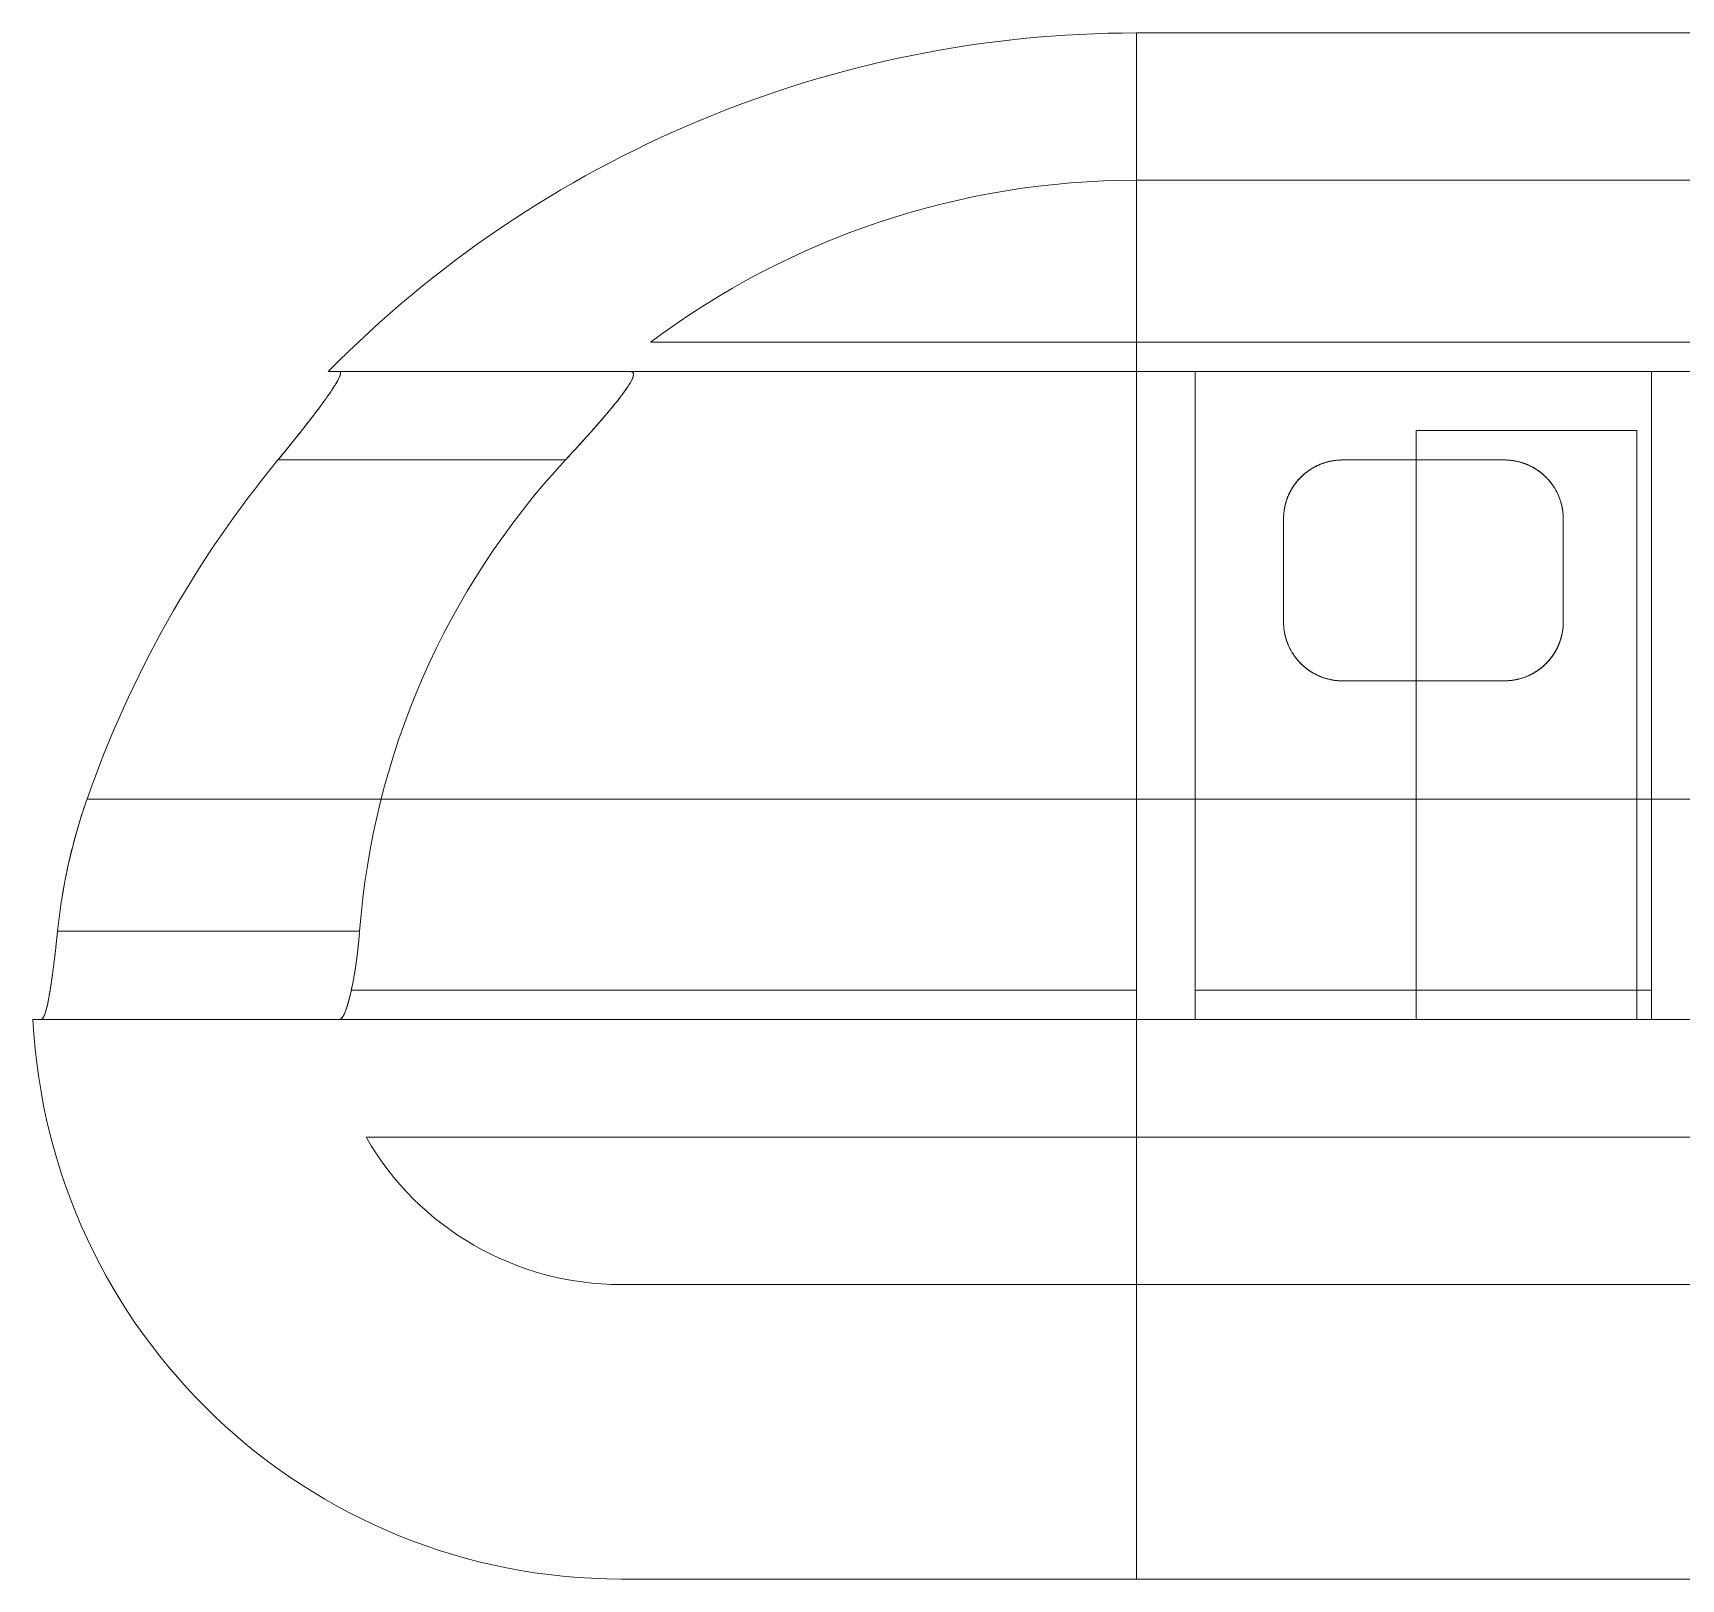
# Paper-space layout 'Presentación1' of a CAD drawing. Header units: millimetres. Extents: x 455 to 3402, y 15 to 1454.
# Drawn here: x 3119.89 to 3157.21, y 1336.63 to 1371.63 of the extents above; entities that cross this region are included whole.
import ezdxf

# ---------------------------------------------------------------- set-up
doc = ezdxf.new("R2010")
doc.units = ezdxf.units.MM

psp = doc.layouts.new('Presentación1')

# ---------------------------------------------------------------- linework, layer by layer
at = {"color": 7, "linetype": 'Continuous', "lineweight": 15}
for p, q in [((3264.878, 1371.629, -679.023), (3144.878, 1371.629, -679.023)), ((3144.878, 1354.286, -679.023), (3144.878, 1371.629, -679.023)), ((3264.878, 1368.295, -679.023), (3144.878, 1368.295, -679.023)), ((3144.878, 1364.629, -679.023), (3144.878, 1368.295, -679.023)), ((3144.878, 1364.629, -679.023), (3133.878, 1364.629, -679.023)), ((3264.878, 1364.629, -679.023), (3144.878, 1364.629, -679.023)), ((3126.828, 1363.962, -679.023), (3126.581, 1363.962, -679.023)), ((3126.828, 1363.962, -679.023), (3133.427, 1363.962, -679.023)), ((3133.427, 1363.962, -679.023), (3144.878, 1363.962, -679.023)), ((3144.878, 1363.962, -679.023), (3133.427, 1363.962, -679.023)), ((3144.878, 1349.962, -679.023), (3144.878, 1363.962, -679.023)), ((3192.878, 1363.962, -679.023), (3144.878, 1363.962, -679.023)), ((3144.878, 1349.962, -679.023), (3144.878, 1363.962, -679.023)), ((3144.878, 1349.295, -679.023), (3144.878, 1363.962, -679.023)), ((3146.211, 1363.962, -679.023), (3146.211, 1349.962, -679.023)), ((3156.544, 1363.962, -679.023), (3146.211, 1363.962, -679.023)), ((3146.211, 1349.962, -679.023), (3146.211, 1363.962, -679.023)), ((3146.211, 1363.962, -679.023), (3146.211, 1349.295, -679.023)), ((3156.544, 1349.962, -679.023), (3156.544, 1363.962, -679.023)), ((3156.544, 1363.962, -679.023), (3156.544, 1349.962, -679.023)), ((3156.544, 1349.295, -679.023), (3156.544, 1363.962, -679.023)), ((3151.211, 1362.629, -679.023), (3151.211, 1349.295, -679.023)), ((3156.211, 1362.629, -679.023), (3151.211, 1362.629, -679.023)), ((3156.211, 1349.295, -679.023), (3156.211, 1362.629, -679.023)), ((3125.441, 1361.962, -679.023), (3131.951, 1361.962, -679.023)), ((3153.211, 1361.962, -679.023), (3149.544, 1361.962, -679.023)), ((3148.211, 1360.629, -679.023), (3148.211, 1358.295, -679.023)), ((3148.211, 1360.629, -679.023), (3148.211, 1358.295, -679.023)), ((3148.211, 1360.629, -679.023), (3148.211, 1358.295, -679.023)), ((3148.211, 1360.629, -679.023), (3148.211, 1358.295, -679.023)), ((3154.544, 1358.295, -679.023), (3154.544, 1360.629, -679.023)), ((3154.544, 1358.295, -679.023), (3154.544, 1360.629, -679.023)), ((3154.544, 1358.295, -679.023), (3154.544, 1360.629, -679.023)), ((3154.544, 1358.295, -679.023), (3154.544, 1360.629, -679.023)), ((3149.544, 1356.962, -679.023), (3153.211, 1356.962, -679.023)), ((3121.119, 1354.286, -679.023), (3144.878, 1354.286, -679.023)), ((3144.878, 1354.286, -679.023), (3121.119, 1354.286, -679.023)), ((3264.878, 1354.286, -679.023), (3144.878, 1354.286, -679.023)), ((3144.878, 1354.286, -679.023), (3144.878, 1336.629, -679.023)), ((3144.878, 1354.286, -679.023), (3144.878, 1336.629, -679.023)), ((3120.451, 1351.295, -679.023), (3127.29, 1351.295, -679.023)), ((3127.103, 1349.962, -679.023), (3144.878, 1349.962, -679.023)), ((3144.878, 1349.962, -679.023), (3127.103, 1349.962, -679.023)), ((3144.878, 1349.295, -679.023), (3144.878, 1349.962, -679.023)), ((3144.878, 1349.295, -679.023), (3144.878, 1349.962, -679.023)), ((3156.544, 1349.962, -679.023), (3146.211, 1349.962, -679.023)), ((3146.211, 1349.962, -679.023), (3146.211, 1349.295, -679.023)), ((3146.211, 1349.295, -679.023), (3146.211, 1349.962, -679.023)), ((3156.544, 1349.295, -679.023), (3156.544, 1349.962, -679.023)), ((3156.544, 1349.962, -679.023), (3156.544, 1349.295, -679.023)), ((3120.075, 1349.295, -679.023), (3119.894, 1349.295, -679.023)), ((3120.075, 1349.295, -679.023), (3126.825, 1349.295, -679.023)), ((3144.878, 1349.295, -679.023), (3126.825, 1349.295, -679.023)), ((3126.825, 1349.295, -679.023), (3144.878, 1349.295, -679.023)), ((3144.878, 1349.295, -679.023), (3151.211, 1349.295, -679.023)), ((3156.544, 1349.295, -679.023), (3146.211, 1349.295, -679.023)), ((3151.211, 1349.295, -679.023), (3146.211, 1349.295, -679.023)), ((3156.211, 1349.295, -679.023), (3162.878, 1349.295, -679.023)), ((3156.544, 1349.295, -679.023), (3156.211, 1349.295, -679.023)), ((3144.878, 1346.629, -679.023), (3127.438, 1346.629, -679.023)), ((3264.878, 1346.629, -679.023), (3144.878, 1346.629, -679.023)), ((3144.878, 1343.295, -679.023), (3144.878, 1346.629, -679.023)), ((3144.878, 1343.295, -679.023), (3144.878, 1346.629, -679.023)), ((3144.878, 1343.295, -679.023), (3133.211, 1343.295, -679.023)), ((3264.878, 1343.295, -679.023), (3144.878, 1343.295, -679.023)), ((3144.878, 1336.629, -679.023), (3133.211, 1336.629, -679.023)), ((3264.878, 1336.629, -679.023), (3144.878, 1336.629, -679.023))]:
    psp.add_line(p, q, dxfattribs=at)
for centre, radius, start, end in [((3144.878, 1345.962, -679.023), 25.667, 90, 135.4687), ((3144.878, 1349.962, -679.023), 18.333, 90, 126.8699), ((3144.878, 1345.962, -679.023), 25.175, 140.539, 160.6912), ((3144.878, 1345.962, -679.023), 25.175, 140.539, 160.6912), ((3144.878, 1349.962, -679.023), 17.638, 137.1301, 175.6647), ((3144.878, 1349.962, -679.023), 17.638, 137.1301, 175.6647), ((3133.211, 1349.962, -679.023), 13.333, 182.866, 270), ((3133.211, 1349.962, -679.023), 6.667, 210, 270)]:
    psp.add_arc(centre, radius, start, end, dxfattribs=at)
for points, knots in [([(3125.441, 1361.962, -679.023), (3125.468, 1361.994, -679.023), (3125.521, 1362.059, -679.023), (3125.6, 1362.156, -679.023), (3125.679, 1362.253, -679.023), (3125.758, 1362.351, -679.023), (3125.837, 1362.449, -679.023), (3125.915, 1362.547, -679.023), (3125.992, 1362.644, -679.023), (3126.063, 1362.734, -679.023), (3126.126, 1362.816, -679.023), (3126.19, 1362.898, -679.023), (3126.259, 1362.987, -679.023), (3126.332, 1363.083, -679.023), (3126.396, 1363.17, -679.023), (3126.453, 1363.247, -679.023), (3126.498, 1363.309, -679.023), (3126.538, 1363.364, -679.023), (3126.576, 1363.419, -679.023), (3126.617, 1363.477, -679.023), (3126.658, 1363.538, -679.023), (3126.694, 1363.592, -679.023), (3126.723, 1363.638, -679.023), (3126.747, 1363.676, -679.023), (3126.767, 1363.71, -679.023), (3126.786, 1363.743, -679.023), (3126.805, 1363.777, -679.023), (3126.822, 1363.812, -679.023), (3126.835, 1363.841, -679.023), (3126.845, 1363.865, -679.023), (3126.852, 1363.885, -679.023), (3126.856, 1363.902, -679.023), (3126.859, 1363.92, -679.023), (3126.86, 1363.936, -679.023), (3126.856, 1363.949, -679.023), (3126.849, 1363.957, -679.023), (3126.84, 1363.961, -679.023), (3126.832, 1363.962, -679.023), (3126.828, 1363.962, -679.023)], [0, 0, 0, 0, 0.035233, 0.070592, 0.105951, 0.141754, 0.177556, 0.213826, 0.250098, 0.286533, 0.314683, 0.342835, 0.380915, 0.419018, 0.457092, 0.486134, 0.515176, 0.536975, 0.558775, 0.588278, 0.6178, 0.647299, 0.669811, 0.692322, 0.710681, 0.729039, 0.75392, 0.77882, 0.803699, 0.822703, 0.841706, 0.861057, 0.880409, 0.906776, 0.93317, 0.959538, 0.979769, 1, 1, 1, 1]), ([(3126.828, 1363.962, -679.023), (3126.832, 1363.962, -679.023), (3126.838, 1363.962, -679.023), (3126.847, 1363.958, -679.023), (3126.854, 1363.952, -679.023), (3126.859, 1363.941, -679.023), (3126.86, 1363.927, -679.023), (3126.858, 1363.912, -679.023), (3126.855, 1363.896, -679.023), (3126.85, 1363.879, -679.023), (3126.842, 1363.857, -679.023), (3126.831, 1363.831, -679.023), (3126.816, 1363.799, -679.023), (3126.799, 1363.767, -679.023), (3126.781, 1363.735, -679.023), (3126.764, 1363.705, -679.023), (3126.745, 1363.673, -679.023), (3126.722, 1363.637, -679.023), (3126.695, 1363.594, -679.023), (3126.663, 1363.546, -679.023), (3126.623, 1363.486, -679.023), (3126.579, 1363.422, -679.023), (3126.531, 1363.354, -679.023), (3126.485, 1363.291, -679.023), (3126.438, 1363.227, -679.023), (3126.389, 1363.16, -679.023), (3126.338, 1363.092, -679.023), (3126.285, 1363.022, -679.023), (3126.231, 1362.95, -679.023), (3126.17, 1362.872, -679.023), (3126.103, 1362.786, -679.023), (3126.031, 1362.693, -679.023), (3125.956, 1362.598, -679.023), (3125.879, 1362.502, -679.023), (3125.802, 1362.405, -679.023), (3125.722, 1362.307, -679.023), (3125.642, 1362.207, -679.023), (3125.568, 1362.117, -679.023), (3125.501, 1362.035, -679.023), (3125.461, 1361.986, -679.023), (3125.441, 1361.962, -679.023)], [0, 0, 0, 0, 0.017943, 0.035885, 0.060246, 0.084628, 0.108988, 0.127618, 0.146247, 0.16419, 0.182134, 0.206478, 0.230841, 0.255186, 0.273767, 0.292348, 0.310648, 0.328949, 0.353672, 0.378409, 0.403134, 0.440687, 0.4678, 0.494913, 0.522235, 0.549557, 0.577463, 0.605369, 0.633445, 0.661522, 0.696527, 0.731698, 0.766871, 0.802552, 0.838233, 0.874322, 0.910586, 0.946908, 0.973454, 1, 1, 1, 1]), ([(3131.951, 1361.962, -679.023), (3131.979, 1361.993, -679.023), (3132.036, 1362.054, -679.023), (3132.12, 1362.146, -679.023), (3132.205, 1362.238, -679.023), (3132.289, 1362.331, -679.023), (3132.374, 1362.424, -679.023), (3132.458, 1362.517, -679.023), (3132.541, 1362.61, -679.023), (3132.617, 1362.697, -679.023), (3132.687, 1362.776, -679.023), (3132.75, 1362.849, -679.023), (3132.812, 1362.921, -679.023), (3132.874, 1362.992, -679.023), (3132.934, 1363.064, -679.023), (3132.993, 1363.135, -679.023), (3133.05, 1363.204, -679.023), (3133.1, 1363.267, -679.023), (3133.144, 1363.321, -679.023), (3133.18, 1363.368, -679.023), (3133.216, 1363.415, -679.023), (3133.25, 1363.46, -679.023), (3133.283, 1363.505, -679.023), (3133.314, 1363.549, -679.023), (3133.343, 1363.591, -679.023), (3133.368, 1363.629, -679.023), (3133.39, 1363.663, -679.023), (3133.408, 1363.693, -679.023), (3133.425, 1363.721, -679.023), (3133.44, 1363.749, -679.023), (3133.453, 1363.775, -679.023), (3133.465, 1363.8, -679.023), (3133.474, 1363.824, -679.023), (3133.482, 1363.845, -679.023), (3133.487, 1363.865, -679.023), (3133.491, 1363.885, -679.023), (3133.493, 1363.905, -679.023), (3133.491, 1363.923, -679.023), (3133.485, 1363.936, -679.023), (3133.478, 1363.946, -679.023), (3133.467, 1363.954, -679.023), (3133.451, 1363.961, -679.023), (3133.435, 1363.962, -679.023), (3133.427, 1363.962, -679.023)], [0, 0, 0, 0, 0.034419, 0.068838, 0.10342, 0.138002, 0.173126, 0.208248, 0.243575, 0.278903, 0.306955, 0.335005, 0.363192, 0.391377, 0.420043, 0.448709, 0.477574, 0.506439, 0.527053, 0.547668, 0.568387, 0.589107, 0.610203, 0.631299, 0.652551, 0.673802, 0.690476, 0.707149, 0.723923, 0.740697, 0.757815, 0.774932, 0.79218, 0.809429, 0.826108, 0.842787, 0.86548, 0.888194, 0.910886, 0.928271, 0.945656, 0.972827, 1, 1, 1, 1]), ([(3133.427, 1363.962, -679.023), (3133.434, 1363.962, -679.023), (3133.446, 1363.961, -679.023), (3133.462, 1363.957, -679.023), (3133.475, 1363.949, -679.023), (3133.484, 1363.939, -679.023), (3133.49, 1363.925, -679.023), (3133.493, 1363.907, -679.023), (3133.492, 1363.887, -679.023), (3133.487, 1363.865, -679.023), (3133.48, 1363.839, -679.023), (3133.469, 1363.81, -679.023), (3133.454, 1363.778, -679.023), (3133.434, 1363.738, -679.023), (3133.406, 1363.69, -679.023), (3133.37, 1363.631, -679.023), (3133.327, 1363.568, -679.023), (3133.28, 1363.501, -679.023), (3133.228, 1363.43, -679.023), (3133.172, 1363.357, -679.023), (3133.112, 1363.281, -679.023), (3133.049, 1363.202, -679.023), (3132.982, 1363.121, -679.023), (3132.912, 1363.037, -679.023), (3132.839, 1362.952, -679.023), (3132.764, 1362.864, -679.023), (3132.686, 1362.775, -679.023), (3132.607, 1362.684, -679.023), (3132.525, 1362.593, -679.023), (3132.442, 1362.499, -679.023), (3132.357, 1362.405, -679.023), (3132.274, 1362.313, -679.023), (3132.192, 1362.224, -679.023), (3132.112, 1362.137, -679.023), (3132.032, 1362.049, -679.023), (3131.978, 1361.991, -679.023), (3131.951, 1361.962, -679.023)], [0, 0, 0, 0, 0.021586, 0.043186, 0.064769, 0.086981, 0.109212, 0.131423, 0.153021, 0.174637, 0.196236, 0.218492, 0.240766, 0.263024, 0.294928, 0.326836, 0.359413, 0.391994, 0.424574, 0.457186, 0.489774, 0.523271, 0.556792, 0.590293, 0.624563, 0.658833, 0.693364, 0.727895, 0.763149, 0.798404, 0.833869, 0.869334, 0.90193, 0.934527, 0.967263, 1, 1, 1, 1]), ([(3149.544, 1361.962, -679.023), (3149.539, 1361.962, -679.023), (3149.504, 1361.962, -679.023), (3149.439, 1361.959, -679.023), (3149.35, 1361.949, -679.023), (3149.262, 1361.933, -679.023), (3149.175, 1361.911, -679.023), (3149.092, 1361.884, -679.023), (3149.012, 1361.852, -679.023), (3148.934, 1361.815, -679.023), (3148.857, 1361.773, -679.023), (3148.782, 1361.724, -679.023), (3148.708, 1361.668, -679.023), (3148.639, 1361.609, -679.023), (3148.57, 1361.541, -679.023), (3148.504, 1361.465, -679.023), (3148.442, 1361.381, -679.023), (3148.387, 1361.293, -679.023), (3148.345, 1361.213, -679.023), (3148.315, 1361.145, -679.023), (3148.293, 1361.089, -679.023), (3148.273, 1361.032, -679.023), (3148.256, 1360.974, -679.023), (3148.242, 1360.915, -679.023), (3148.23, 1360.855, -679.023), (3148.221, 1360.794, -679.023), (3148.213, 1360.719, -679.023), (3148.212, 1360.664, -679.023), (3148.211, 1360.629, -679.023)], [0, 0, 0, 0, 0.006838, 0.044527, 0.082489, 0.121295, 0.160376, 0.198019, 0.235885, 0.2744, 0.313113, 0.355866, 0.398847, 0.442478, 0.486308, 0.537813, 0.589589, 0.642149, 0.694955, 0.725872, 0.75679, 0.787885, 0.81898, 0.850615, 0.882249, 0.914064, 0.945878, 1, 1, 1, 1]), ([(3149.544, 1361.962, -679.023), (3149.523, 1361.962, -679.023), (3149.481, 1361.961, -679.023), (3149.417, 1361.956, -679.023), (3149.353, 1361.949, -679.023), (3149.282, 1361.937, -679.023), (3149.205, 1361.919, -679.023), (3149.123, 1361.895, -679.023), (3149.042, 1361.865, -679.023), (3148.962, 1361.829, -679.023), (3148.884, 1361.788, -679.023), (3148.808, 1361.742, -679.023), (3148.736, 1361.69, -679.023), (3148.664, 1361.632, -679.023), (3148.594, 1361.566, -679.023), (3148.527, 1361.492, -679.023), (3148.465, 1361.414, -679.023), (3148.418, 1361.343, -679.023), (3148.382, 1361.282, -679.023), (3148.355, 1361.231, -679.023), (3148.33, 1361.179, -679.023), (3148.307, 1361.126, -679.023), (3148.287, 1361.072, -679.023), (3148.269, 1361.017, -679.023), (3148.253, 1360.962, -679.023), (3148.239, 1360.902, -679.023), (3148.227, 1360.837, -679.023), (3148.218, 1360.768, -679.023), (3148.212, 1360.699, -679.023), (3148.211, 1360.652, -679.023), (3148.211, 1360.629, -679.023)], [0, 0, 0, 0, 0.027087, 0.054276, 0.081774, 0.109375, 0.146359, 0.183576, 0.221474, 0.259588, 0.300123, 0.34088, 0.382269, 0.423854, 0.472048, 0.520494, 0.569663, 0.619055, 0.648237, 0.67742, 0.706763, 0.736106, 0.765927, 0.795749, 0.825726, 0.855703, 0.891612, 0.927587, 0.96376, 1, 1, 1, 1]), ([(3149.544, 1361.962, -679.023), (3149.516, 1361.962, -679.023), (3149.458, 1361.961, -679.023), (3149.372, 1361.952, -679.023), (3149.285, 1361.938, -679.023), (3149.201, 1361.918, -679.023), (3149.12, 1361.894, -679.023), (3149.042, 1361.865, -679.023), (3148.967, 1361.831, -679.023), (3148.902, 1361.798, -679.023), (3148.846, 1361.765, -679.023), (3148.8, 1361.735, -679.023), (3148.755, 1361.704, -679.023), (3148.712, 1361.671, -679.023), (3148.67, 1361.636, -679.023), (3148.629, 1361.599, -679.023), (3148.591, 1361.561, -679.023), (3148.551, 1361.519, -679.023), (3148.511, 1361.472, -679.023), (3148.472, 1361.421, -679.023), (3148.435, 1361.369, -679.023), (3148.4, 1361.314, -679.023), (3148.368, 1361.258, -679.023), (3148.339, 1361.2, -679.023), (3148.313, 1361.141, -679.023), (3148.291, 1361.084, -679.023), (3148.272, 1361.027, -679.023), (3148.256, 1360.972, -679.023), (3148.242, 1360.917, -679.023), (3148.231, 1360.861, -679.023), (3148.222, 1360.803, -679.023), (3148.216, 1360.746, -679.023), (3148.212, 1360.687, -679.023), (3148.211, 1360.648, -679.023), (3148.211, 1360.629, -679.023)], [0, 0, 0, 0, 0.036113, 0.072489, 0.109676, 0.147131, 0.183107, 0.219296, 0.256089, 0.293067, 0.318435, 0.3438, 0.369361, 0.394921, 0.421032, 0.447142, 0.473415, 0.499687, 0.531753, 0.563818, 0.596123, 0.628428, 0.661428, 0.694429, 0.727647, 0.760865, 0.790391, 0.819915, 0.849583, 0.879252, 0.909363, 0.939474, 0.969737, 1, 1, 1, 1]), ([(3149.544, 1361.962, -679.023), (3149.517, 1361.962, -679.023), (3149.461, 1361.961, -679.023), (3149.377, 1361.952, -679.023), (3149.294, 1361.939, -679.023), (3149.213, 1361.921, -679.023), (3149.132, 1361.898, -679.023), (3149.053, 1361.869, -679.023), (3148.975, 1361.836, -679.023), (3148.9, 1361.797, -679.023), (3148.827, 1361.754, -679.023), (3148.764, 1361.711, -679.023), (3148.711, 1361.67, -679.023), (3148.666, 1361.632, -679.023), (3148.622, 1361.592, -679.023), (3148.581, 1361.551, -679.023), (3148.541, 1361.508, -679.023), (3148.504, 1361.463, -679.023), (3148.468, 1361.417, -679.023), (3148.435, 1361.37, -679.023), (3148.405, 1361.322, -679.023), (3148.376, 1361.273, -679.023), (3148.35, 1361.223, -679.023), (3148.326, 1361.172, -679.023), (3148.304, 1361.12, -679.023), (3148.285, 1361.067, -679.023), (3148.267, 1361.013, -679.023), (3148.25, 1360.95, -679.023), (3148.234, 1360.878, -679.023), (3148.221, 1360.796, -679.023), (3148.213, 1360.713, -679.023), (3148.212, 1360.657, -679.023), (3148.211, 1360.629, -679.023)], [0, 0, 0, 0, 0.035104, 0.070451, 0.105777, 0.141334, 0.177575, 0.214032, 0.251913, 0.290003, 0.328679, 0.367535, 0.39555, 0.423565, 0.451796, 0.480025, 0.508862, 0.537698, 0.566715, 0.595732, 0.624343, 0.652954, 0.681712, 0.710471, 0.739669, 0.768865, 0.798203, 0.827543, 0.870383, 0.91333, 0.956609, 1, 1, 1, 1]), ([(3154.544, 1360.629, -679.023), (3154.544, 1360.655, -679.023), (3154.543, 1360.706, -679.023), (3154.536, 1360.784, -679.023), (3154.525, 1360.861, -679.023), (3154.51, 1360.934, -679.023), (3154.492, 1361.002, -679.023), (3154.471, 1361.066, -679.023), (3154.447, 1361.13, -679.023), (3154.42, 1361.193, -679.023), (3154.389, 1361.255, -679.023), (3154.354, 1361.317, -679.023), (3154.315, 1361.377, -679.023), (3154.277, 1361.431, -679.023), (3154.24, 1361.478, -679.023), (3154.205, 1361.519, -679.023), (3154.168, 1361.558, -679.023), (3154.128, 1361.597, -679.023), (3154.087, 1361.635, -679.023), (3154.043, 1361.672, -679.023), (3153.997, 1361.707, -679.023), (3153.94, 1361.746, -679.023), (3153.87, 1361.79, -679.023), (3153.785, 1361.834, -679.023), (3153.71, 1361.866, -679.023), (3153.647, 1361.889, -679.023), (3153.585, 1361.909, -679.023), (3153.507, 1361.93, -679.023), (3153.427, 1361.945, -679.023), (3153.362, 1361.954, -679.023), (3153.312, 1361.959, -679.023), (3153.262, 1361.962, -679.023), (3153.228, 1361.962, -679.023), (3153.211, 1361.962, -679.023)], [0, 0, 0, 0, 0.040084, 0.0802595, 0.1207118, 0.1612574, 0.195897, 0.2305966, 0.2654803, 0.3004277, 0.3361269, 0.3718993, 0.4079022, 0.4439881, 0.4702825, 0.4966127, 0.5230554, 0.5495376, 0.5764918, 0.603495, 0.6306482, 0.6578562, 0.7006178, 0.7436322, 0.7875099, 0.8096, 0.8317329, 0.8729141, 0.9144194, 0.935692, 0.9570123, 0.9784808, 1, 1, 1, 1]), ([(3154.544, 1360.629, -679.023), (3154.544, 1360.652, -679.023), (3154.543, 1360.697, -679.023), (3154.538, 1360.765, -679.023), (3154.529, 1360.834, -679.023), (3154.517, 1360.902, -679.023), (3154.501, 1360.97, -679.023), (3154.481, 1361.038, -679.023), (3154.457, 1361.105, -679.023), (3154.43, 1361.17, -679.023), (3154.401, 1361.232, -679.023), (3154.368, 1361.293, -679.023), (3154.332, 1361.352, -679.023), (3154.292, 1361.41, -679.023), (3154.249, 1361.467, -679.023), (3154.201, 1361.523, -679.023), (3154.149, 1361.577, -679.023), (3154.089, 1361.633, -679.023), (3154.019, 1361.691, -679.023), (3153.951, 1361.739, -679.023), (3153.893, 1361.775, -679.023), (3153.848, 1361.801, -679.023), (3153.801, 1361.825, -679.023), (3153.753, 1361.847, -679.023), (3153.704, 1361.868, -679.023), (3153.655, 1361.886, -679.023), (3153.605, 1361.903, -679.023), (3153.553, 1361.918, -679.023), (3153.499, 1361.931, -679.023), (3153.444, 1361.942, -679.023), (3153.388, 1361.951, -679.023), (3153.331, 1361.957, -679.023), (3153.272, 1361.961, -679.023), (3153.231, 1361.962, -679.023), (3153.211, 1361.962, -679.023)], [0, 0, 0, 0, 0.035373, 0.070809, 0.106434, 0.142123, 0.17855, 0.215047, 0.251755, 0.288537, 0.323141, 0.35781, 0.392686, 0.427635, 0.463466, 0.499386, 0.535594, 0.571906, 0.618057, 0.664469, 0.688108, 0.71179, 0.735604, 0.759466, 0.782532, 0.805646, 0.828912, 0.852231, 0.876189, 0.900212, 0.924435, 0.948728, 0.974322, 1, 1, 1, 1]), ([(3154.544, 1360.629, -679.023), (3154.544, 1360.653, -679.023), (3154.543, 1360.702, -679.023), (3154.537, 1360.775, -679.023), (3154.527, 1360.847, -679.023), (3154.513, 1360.917, -679.023), (3154.497, 1360.985, -679.023), (3154.477, 1361.049, -679.023), (3154.454, 1361.113, -679.023), (3154.428, 1361.176, -679.023), (3154.397, 1361.239, -679.023), (3154.363, 1361.301, -679.023), (3154.326, 1361.362, -679.023), (3154.288, 1361.416, -679.023), (3154.251, 1361.463, -679.023), (3154.217, 1361.505, -679.023), (3154.18, 1361.546, -679.023), (3154.14, 1361.586, -679.023), (3154.099, 1361.624, -679.023), (3154.055, 1361.662, -679.023), (3154.009, 1361.698, -679.023), (3153.952, 1361.738, -679.023), (3153.883, 1361.782, -679.023), (3153.799, 1361.827, -679.023), (3153.725, 1361.86, -679.023), (3153.664, 1361.883, -679.023), (3153.617, 1361.899, -679.023), (3153.569, 1361.913, -679.023), (3153.521, 1361.926, -679.023), (3153.473, 1361.937, -679.023), (3153.423, 1361.946, -679.023), (3153.372, 1361.953, -679.023), (3153.32, 1361.958, -679.023), (3153.267, 1361.961, -679.023), (3153.231, 1361.962, -679.023), (3153.212, 1361.962, -679.023), (3153.211, 1361.962, -679.023)], [0, 0, 0, 0, 0.037763, 0.075603, 0.113668, 0.15181, 0.186615, 0.221477, 0.256518, 0.29162, 0.327442, 0.363334, 0.399446, 0.435634, 0.462442, 0.489284, 0.516239, 0.543232, 0.570699, 0.598214, 0.625882, 0.653607, 0.695877, 0.73839, 0.781735, 0.803555, 0.825419, 0.846546, 0.867716, 0.889028, 0.910387, 0.932323, 0.954317, 0.976488, 0.998718, 1, 1, 1, 1]), ([(3154.544, 1360.629, -679.023), (3154.544, 1360.651, -679.023), (3154.543, 1360.697, -679.023), (3154.538, 1360.764, -679.023), (3154.53, 1360.831, -679.023), (3154.517, 1360.899, -679.023), (3154.502, 1360.966, -679.023), (3154.482, 1361.033, -679.023), (3154.459, 1361.099, -679.023), (3154.433, 1361.163, -679.023), (3154.404, 1361.226, -679.023), (3154.371, 1361.287, -679.023), (3154.335, 1361.347, -679.023), (3154.295, 1361.406, -679.023), (3154.252, 1361.464, -679.023), (3154.204, 1361.52, -679.023), (3154.152, 1361.575, -679.023), (3154.092, 1361.631, -679.023), (3154.022, 1361.689, -679.023), (3153.954, 1361.737, -679.023), (3153.897, 1361.773, -679.023), (3153.852, 1361.798, -679.023), (3153.806, 1361.823, -679.023), (3153.748, 1361.85, -679.023), (3153.678, 1361.879, -679.023), (3153.594, 1361.907, -679.023), (3153.506, 1361.93, -679.023), (3153.429, 1361.945, -679.023), (3153.364, 1361.954, -679.023), (3153.314, 1361.959, -679.023), (3153.263, 1361.962, -679.023), (3153.228, 1361.962, -679.023), (3153.211, 1361.962, -679.023)], [0, 0, 0, 0, 0.034981, 0.070021, 0.105242, 0.140523, 0.176496, 0.212533, 0.248767, 0.285068, 0.320205, 0.355407, 0.390813, 0.426292, 0.462645, 0.499086, 0.535813, 0.572644, 0.618453, 0.66451, 0.687958, 0.711446, 0.735062, 0.758725, 0.796952, 0.835412, 0.874663, 0.914214, 0.935526, 0.95689, 0.978418, 1, 1, 1, 1]), ([(3148.211, 1358.295, -679.023), (3148.211, 1358.275, -679.023), (3148.212, 1358.235, -679.023), (3148.216, 1358.175, -679.023), (3148.223, 1358.114, -679.023), (3148.233, 1358.053, -679.023), (3148.245, 1357.992, -679.023), (3148.261, 1357.931, -679.023), (3148.28, 1357.871, -679.023), (3148.302, 1357.811, -679.023), (3148.326, 1357.753, -679.023), (3148.352, 1357.697, -679.023), (3148.382, 1357.641, -679.023), (3148.415, 1357.586, -679.023), (3148.451, 1357.532, -679.023), (3148.49, 1357.479, -679.023), (3148.532, 1357.427, -679.023), (3148.575, 1357.379, -679.023), (3148.619, 1357.335, -679.023), (3148.663, 1357.295, -679.023), (3148.709, 1357.256, -679.023), (3148.757, 1357.219, -679.023), (3148.808, 1357.183, -679.023), (3148.861, 1357.15, -679.023), (3148.917, 1357.119, -679.023), (3148.971, 1357.091, -679.023), (3149.024, 1357.068, -679.023), (3149.075, 1357.047, -679.023), (3149.127, 1357.029, -679.023), (3149.18, 1357.012, -679.023), (3149.235, 1356.998, -679.023), (3149.291, 1356.986, -679.023), (3149.348, 1356.976, -679.023), (3149.409, 1356.969, -679.023), (3149.475, 1356.963, -679.023), (3149.521, 1356.963, -679.023), (3149.544, 1356.962, -679.023)], [0, 0, 0, 0, 0.030841, 0.061731, 0.092771, 0.123863, 0.155554, 0.187301, 0.219224, 0.251209, 0.28205, 0.31295, 0.344031, 0.375173, 0.407057, 0.439012, 0.471194, 0.503455, 0.531553, 0.559708, 0.588038, 0.616427, 0.645537, 0.674717, 0.704117, 0.73359, 0.758496, 0.783451, 0.808553, 0.833709, 0.859453, 0.885257, 0.911235, 0.937271, 0.968584, 1, 1, 1, 1]), ([(3148.211, 1358.295, -679.023), (3148.212, 1358.266, -679.023), (3148.213, 1358.207, -679.023), (3148.222, 1358.118, -679.023), (3148.237, 1358.029, -679.023), (3148.256, 1357.949, -679.023), (3148.277, 1357.879, -679.023), (3148.298, 1357.819, -679.023), (3148.323, 1357.76, -679.023), (3148.35, 1357.701, -679.023), (3148.381, 1357.643, -679.023), (3148.416, 1357.585, -679.023), (3148.453, 1357.528, -679.023), (3148.492, 1357.476, -679.023), (3148.532, 1357.427, -679.023), (3148.573, 1357.382, -679.023), (3148.616, 1357.338, -679.023), (3148.662, 1357.296, -679.023), (3148.71, 1357.255, -679.023), (3148.761, 1357.216, -679.023), (3148.815, 1357.179, -679.023), (3148.868, 1357.146, -679.023), (3148.919, 1357.117, -679.023), (3148.969, 1357.092, -679.023), (3149.02, 1357.069, -679.023), (3149.073, 1357.048, -679.023), (3149.128, 1357.028, -679.023), (3149.184, 1357.011, -679.023), (3149.241, 1356.997, -679.023), (3149.3, 1356.984, -679.023), (3149.36, 1356.975, -679.023), (3149.421, 1356.967, -679.023), (3149.482, 1356.963, -679.023), (3149.524, 1356.962, -679.023), (3149.544, 1356.962, -679.023)], [0, 0, 0, 0, 0.0453248, 0.0908068, 0.1367825, 0.18293, 0.2146565, 0.2464421, 0.2784134, 0.3104487, 0.3432429, 0.3761097, 0.4092079, 0.4423874, 0.4713638, 0.5003979, 0.5296115, 0.5588895, 0.5889127, 0.6190073, 0.6493292, 0.6797328, 0.7053425, 0.7310038, 0.7568225, 0.7826927, 0.8091878, 0.8357451, 0.8624861, 0.8892909, 0.9167906, 0.944358, 0.9721415, 1, 1, 1, 1]), ([(3148.211, 1358.295, -679.023), (3148.211, 1358.276, -679.023), (3148.212, 1358.236, -679.023), (3148.216, 1358.177, -679.023), (3148.223, 1358.118, -679.023), (3148.232, 1358.058, -679.023), (3148.244, 1357.998, -679.023), (3148.259, 1357.938, -679.023), (3148.277, 1357.879, -679.023), (3148.298, 1357.821, -679.023), (3148.321, 1357.764, -679.023), (3148.347, 1357.708, -679.023), (3148.375, 1357.653, -679.023), (3148.407, 1357.599, -679.023), (3148.441, 1357.546, -679.023), (3148.479, 1357.493, -679.023), (3148.519, 1357.442, -679.023), (3148.561, 1357.395, -679.023), (3148.603, 1357.351, -679.023), (3148.645, 1357.31, -679.023), (3148.69, 1357.272, -679.023), (3148.737, 1357.234, -679.023), (3148.786, 1357.198, -679.023), (3148.837, 1357.164, -679.023), (3148.891, 1357.133, -679.023), (3148.944, 1357.105, -679.023), (3148.996, 1357.08, -679.023), (3149.046, 1357.058, -679.023), (3149.098, 1357.039, -679.023), (3149.151, 1357.021, -679.023), (3149.205, 1357.006, -679.023), (3149.261, 1356.992, -679.023), (3149.317, 1356.981, -679.023), (3149.383, 1356.971, -679.023), (3149.459, 1356.964, -679.023), (3149.516, 1356.963, -679.023), (3149.544, 1356.962, -679.023)], [0, 0, 0, 0, 0.030054, 0.060156, 0.090404, 0.120703, 0.151583, 0.182517, 0.213624, 0.24479, 0.274845, 0.304956, 0.335241, 0.365586, 0.396637, 0.427758, 0.459092, 0.4905, 0.5182, 0.54595, 0.573869, 0.601849, 0.630501, 0.659221, 0.688143, 0.717133, 0.74227, 0.767451, 0.792778, 0.818157, 0.84411, 0.870116, 0.896292, 0.922523, 0.961168, 1, 1, 1, 1]), ([(3148.211, 1358.295, -679.023), (3148.212, 1358.265, -679.023), (3148.213, 1358.204, -679.023), (3148.223, 1358.113, -679.023), (3148.238, 1358.021, -679.023), (3148.258, 1357.941, -679.023), (3148.28, 1357.871, -679.023), (3148.301, 1357.812, -679.023), (3148.325, 1357.754, -679.023), (3148.353, 1357.696, -679.023), (3148.383, 1357.639, -679.023), (3148.417, 1357.583, -679.023), (3148.454, 1357.527, -679.023), (3148.492, 1357.476, -679.023), (3148.532, 1357.428, -679.023), (3148.571, 1357.383, -679.023), (3148.613, 1357.341, -679.023), (3148.658, 1357.299, -679.023), (3148.705, 1357.259, -679.023), (3148.755, 1357.221, -679.023), (3148.806, 1357.184, -679.023), (3148.858, 1357.152, -679.023), (3148.908, 1357.123, -679.023), (3148.958, 1357.098, -679.023), (3149.009, 1357.074, -679.023), (3149.061, 1357.052, -679.023), (3149.115, 1357.033, -679.023), (3149.17, 1357.015, -679.023), (3149.227, 1357, -679.023), (3149.286, 1356.987, -679.023), (3149.348, 1356.976, -679.023), (3149.413, 1356.968, -679.023), (3149.478, 1356.963, -679.023), (3149.522, 1356.962, -679.023), (3149.544, 1356.962, -679.023)], [0, 0, 0, 0, 0.046256, 0.092687, 0.139672, 0.186852, 0.21779, 0.248785, 0.279963, 0.311203, 0.34318, 0.375229, 0.407501, 0.439849, 0.468186, 0.49658, 0.525145, 0.553768, 0.583091, 0.612482, 0.642081, 0.671752, 0.697355, 0.723006, 0.748805, 0.774658, 0.801106, 0.827609, 0.85429, 0.881027, 0.910563, 0.940179, 0.970046, 1, 1, 1, 1]), ([(3153.211, 1356.962, -679.023), (3153.234, 1356.962, -679.023), (3153.28, 1356.963, -679.023), (3153.349, 1356.969, -679.023), (3153.418, 1356.978, -679.023), (3153.496, 1356.992, -679.023), (3153.583, 1357.014, -679.023), (3153.678, 1357.045, -679.023), (3153.771, 1357.084, -679.023), (3153.861, 1357.13, -679.023), (3153.947, 1357.182, -679.023), (3154.029, 1357.241, -679.023), (3154.107, 1357.306, -679.023), (3154.18, 1357.378, -679.023), (3154.248, 1357.455, -679.023), (3154.311, 1357.539, -679.023), (3154.367, 1357.628, -679.023), (3154.408, 1357.707, -679.023), (3154.438, 1357.772, -679.023), (3154.459, 1357.824, -679.023), (3154.477, 1357.877, -679.023), (3154.494, 1357.93, -679.023), (3154.508, 1357.984, -679.023), (3154.52, 1358.039, -679.023), (3154.53, 1358.095, -679.023), (3154.538, 1358.156, -679.023), (3154.543, 1358.223, -679.023), (3154.544, 1358.271, -679.023), (3154.544, 1358.295, -679.023)], [0, 0, 0, 0, 0.0308502, 0.0617997, 0.0930588, 0.1244197, 0.1693592, 0.2146008, 0.2607633, 0.3072344, 0.3537776, 0.4006115, 0.4483246, 0.4963245, 0.5465878, 0.5971544, 0.6486269, 0.7003928, 0.7281586, 0.7559246, 0.7838572, 0.8117899, 0.8402251, 0.8686602, 0.8972597, 0.9258598, 0.9628869, 1, 1, 1, 1]), ([(3153.211, 1356.962, -679.023), (3153.24, 1356.963, -679.023), (3153.299, 1356.964, -679.023), (3153.391, 1356.973, -679.023), (3153.486, 1356.99, -679.023), (3153.584, 1357.014, -679.023), (3153.68, 1357.046, -679.023), (3153.773, 1357.085, -679.023), (3153.863, 1357.131, -679.023), (3153.949, 1357.183, -679.023), (3154.03, 1357.242, -679.023), (3154.108, 1357.307, -679.023), (3154.181, 1357.379, -679.023), (3154.25, 1357.457, -679.023), (3154.312, 1357.54, -679.023), (3154.358, 1357.614, -679.023), (3154.393, 1357.677, -679.023), (3154.417, 1357.726, -679.023), (3154.439, 1357.776, -679.023), (3154.46, 1357.827, -679.023), (3154.478, 1357.879, -679.023), (3154.494, 1357.931, -679.023), (3154.508, 1357.985, -679.023), (3154.521, 1358.042, -679.023), (3154.531, 1358.102, -679.023), (3154.539, 1358.166, -679.023), (3154.544, 1358.231, -679.023), (3154.544, 1358.274, -679.023), (3154.544, 1358.295, -679.023)], [0, 0, 0, 0, 0.03956, 0.0793344, 0.1242558, 0.1694826, 0.215658, 0.2621492, 0.3080862, 0.3543131, 0.4014247, 0.448824, 0.4980044, 0.547483, 0.5978544, 0.648515, 0.6755889, 0.7026636, 0.7298993, 0.7571358, 0.7848586, 0.8125813, 0.8404625, 0.8683443, 0.9011051, 0.9339279, 0.9669334, 1, 1, 1, 1]), ([(3153.211, 1356.962, -679.023), (3153.232, 1356.962, -679.023), (3153.274, 1356.963, -679.023), (3153.337, 1356.968, -679.023), (3153.4, 1356.975, -679.023), (3153.476, 1356.988, -679.023), (3153.563, 1357.008, -679.023), (3153.661, 1357.039, -679.023), (3153.757, 1357.077, -679.023), (3153.85, 1357.123, -679.023), (3153.938, 1357.176, -679.023), (3154.022, 1357.235, -679.023), (3154.101, 1357.301, -679.023), (3154.176, 1357.374, -679.023), (3154.246, 1357.452, -679.023), (3154.309, 1357.537, -679.023), (3154.366, 1357.626, -679.023), (3154.407, 1357.705, -679.023), (3154.437, 1357.77, -679.023), (3154.458, 1357.821, -679.023), (3154.476, 1357.873, -679.023), (3154.493, 1357.926, -679.023), (3154.507, 1357.98, -679.023), (3154.519, 1358.034, -679.023), (3154.529, 1358.089, -679.023), (3154.537, 1358.151, -679.023), (3154.543, 1358.22, -679.023), (3154.544, 1358.27, -679.023), (3154.544, 1358.295, -679.023)], [0, 0, 0, 0, 0.028571, 0.057217, 0.08609, 0.115041, 0.161429, 0.208131, 0.255809, 0.303813, 0.351303, 0.3991, 0.447827, 0.496862, 0.547189, 0.597826, 0.649405, 0.701291, 0.728599, 0.755906, 0.78338, 0.810855, 0.838833, 0.866812, 0.894956, 0.923099, 0.961499, 1, 1, 1, 1]), ([(3153.211, 1356.962, -679.023), (3153.239, 1356.963, -679.023), (3153.294, 1356.964, -679.023), (3153.383, 1356.972, -679.023), (3153.478, 1356.988, -679.023), (3153.578, 1357.012, -679.023), (3153.677, 1357.045, -679.023), (3153.773, 1357.085, -679.023), (3153.864, 1357.132, -679.023), (3153.952, 1357.185, -679.023), (3154.035, 1357.246, -679.023), (3154.114, 1357.313, -679.023), (3154.188, 1357.386, -679.023), (3154.257, 1357.466, -679.023), (3154.319, 1357.55, -679.023), (3154.365, 1357.626, -679.023), (3154.399, 1357.688, -679.023), (3154.431, 1357.754, -679.023), (3154.458, 1357.821, -679.023), (3154.482, 1357.891, -679.023), (3154.497, 1357.943, -679.023), (3154.511, 1357.997, -679.023), (3154.523, 1358.053, -679.023), (3154.532, 1358.111, -679.023), (3154.539, 1358.172, -679.023), (3154.544, 1358.234, -679.023), (3154.544, 1358.275, -679.023), (3154.544, 1358.295, -679.023)], [0, 0, 0, 0, 0.037637, 0.075447, 0.121842, 0.168556, 0.216261, 0.2643, 0.311412, 0.35883, 0.407184, 0.455847, 0.505449, 0.555362, 0.606207, 0.657358, 0.684173, 0.710989, 0.764936, 0.79241, 0.819883, 0.847517, 0.875152, 0.906227, 0.937357, 0.968652, 1, 1, 1, 1]), ([(3121.119, 1354.286, -679.023), (3121.09, 1354.201, -679.023), (3121.031, 1354.031, -679.023), (3120.95, 1353.773, -679.023), (3120.874, 1353.513, -679.023), (3120.803, 1353.252, -679.023), (3120.737, 1352.989, -679.023), (3120.679, 1352.734, -679.023), (3120.629, 1352.488, -679.023), (3120.584, 1352.252, -679.023), (3120.544, 1352.014, -679.023), (3120.509, 1351.775, -679.023), (3120.477, 1351.536, -679.023), (3120.46, 1351.376, -679.023), (3120.451, 1351.295, -679.023)], [0, 0, 0, 0, 0.087976, 0.175962, 0.263938, 0.352253, 0.440578, 0.528894, 0.607289, 0.685691, 0.764086, 0.842722, 0.921364, 1, 1, 1, 1]), ([(3120.451, 1351.295, -679.023), (3120.46, 1351.376, -679.023), (3120.477, 1351.537, -679.023), (3120.509, 1351.778, -679.023), (3120.542, 1351.998, -679.023), (3120.575, 1352.198, -679.023), (3120.608, 1352.377, -679.023), (3120.642, 1352.556, -679.023), (3120.684, 1352.754, -679.023), (3120.734, 1352.973, -679.023), (3120.793, 1353.212, -679.023), (3120.854, 1353.441, -679.023), (3120.916, 1353.66, -679.023), (3120.98, 1353.87, -679.023), (3121.047, 1354.079, -679.023), (3121.095, 1354.217, -679.023), (3121.119, 1354.286, -679.023)], [0, 0, 0, 0, 0.079036, 0.158079, 0.237115, 0.29651, 0.355904, 0.415068, 0.474232, 0.554262, 0.634298, 0.714327, 0.785706, 0.857083, 0.928541, 1, 1, 1, 1]), ([(3120.451, 1351.295, -679.023), (3120.447, 1351.258, -679.023), (3120.44, 1351.184, -679.023), (3120.428, 1351.073, -679.023), (3120.415, 1350.961, -679.023), (3120.403, 1350.85, -679.023), (3120.39, 1350.739, -679.023), (3120.377, 1350.63, -679.023), (3120.364, 1350.525, -679.023), (3120.351, 1350.424, -679.023), (3120.338, 1350.324, -679.023), (3120.324, 1350.226, -679.023), (3120.311, 1350.131, -679.023), (3120.297, 1350.04, -679.023), (3120.283, 1349.955, -679.023), (3120.27, 1349.874, -679.023), (3120.256, 1349.797, -679.023), (3120.242, 1349.724, -679.023), (3120.228, 1349.656, -679.023), (3120.213, 1349.593, -679.023), (3120.199, 1349.537, -679.023), (3120.185, 1349.486, -679.023), (3120.171, 1349.441, -679.023), (3120.157, 1349.401, -679.023), (3120.142, 1349.367, -679.023), (3120.128, 1349.34, -679.023), (3120.115, 1349.32, -679.023), (3120.101, 1349.306, -679.023), (3120.088, 1349.297, -679.023), (3120.08, 1349.296, -679.023), (3120.075, 1349.295, -679.023)], [0, 0, 0, 0, 0.035444, 0.070916, 0.10636, 0.142836, 0.179341, 0.215817, 0.25126, 0.286731, 0.322174, 0.358643, 0.395142, 0.431612, 0.467117, 0.502651, 0.538156, 0.574691, 0.611255, 0.647789, 0.683343, 0.718924, 0.754477, 0.791062, 0.827677, 0.864261, 0.898006, 0.93175, 0.965875, 1, 1, 1, 1]), ([(3120.075, 1349.295, -679.023), (3120.079, 1349.296, -679.023), (3120.085, 1349.296, -679.023), (3120.096, 1349.302, -679.023), (3120.106, 1349.311, -679.023), (3120.117, 1349.323, -679.023), (3120.127, 1349.339, -679.023), (3120.138, 1349.359, -679.023), (3120.149, 1349.382, -679.023), (3120.16, 1349.409, -679.023), (3120.17, 1349.439, -679.023), (3120.182, 1349.475, -679.023), (3120.195, 1349.521, -679.023), (3120.209, 1349.576, -679.023), (3120.222, 1349.632, -679.023), (3120.234, 1349.687, -679.023), (3120.245, 1349.739, -679.023), (3120.255, 1349.794, -679.023), (3120.265, 1349.85, -679.023), (3120.276, 1349.91, -679.023), (3120.286, 1349.972, -679.023), (3120.296, 1350.037, -679.023), (3120.307, 1350.105, -679.023), (3120.317, 1350.176, -679.023), (3120.327, 1350.248, -679.023), (3120.337, 1350.321, -679.023), (3120.348, 1350.403, -679.023), (3120.361, 1350.497, -679.023), (3120.374, 1350.602, -679.023), (3120.386, 1350.701, -679.023), (3120.396, 1350.793, -679.023), (3120.407, 1350.883, -679.023), (3120.418, 1350.98, -679.023), (3120.429, 1351.084, -679.023), (3120.44, 1351.19, -679.023), (3120.447, 1351.26, -679.023), (3120.451, 1351.295, -679.023)], [0, 0, 0, 0, 0.0265895, 0.053179, 0.0799532, 0.1067278, 0.1340847, 0.161442, 0.1890004, 0.216559, 0.2431481, 0.2697377, 0.3058125, 0.3419162, 0.3779913, 0.4055487, 0.4331062, 0.4597005, 0.4862949, 0.5130745, 0.5398539, 0.567217, 0.5945802, 0.622145, 0.6497102, 0.6762793, 0.7028486, 0.7388984, 0.7749768, 0.8110265, 0.8385666, 0.8661067, 0.8993507, 0.9328233, 0.9662958, 1, 1, 1, 1]), ([(3127.103, 1349.962, -679.023), (3127.108, 1349.983, -679.023), (3127.117, 1350.025, -679.023), (3127.13, 1350.09, -679.023), (3127.144, 1350.158, -679.023), (3127.157, 1350.228, -679.023), (3127.17, 1350.3, -679.023), (3127.182, 1350.376, -679.023), (3127.195, 1350.453, -679.023), (3127.206, 1350.531, -679.023), (3127.217, 1350.61, -679.023), (3127.228, 1350.689, -679.023), (3127.238, 1350.769, -679.023), (3127.248, 1350.851, -679.023), (3127.257, 1350.935, -679.023), (3127.266, 1351.02, -679.023), (3127.274, 1351.106, -679.023), (3127.282, 1351.198, -679.023), (3127.287, 1351.261, -679.023), (3127.29, 1351.295, -679.023)], [0, 0, 0, 0, 0.057085, 0.114171, 0.171645, 0.229121, 0.287832, 0.346544, 0.405686, 0.464828, 0.521916, 0.579003, 0.636493, 0.693984, 0.752755, 0.811525, 0.870743, 0.929961, 1, 1, 1, 1]), ([(3127.29, 1351.295, -679.023), (3127.288, 1351.268, -679.023), (3127.283, 1351.213, -679.023), (3127.276, 1351.13, -679.023), (3127.269, 1351.047, -679.023), (3127.26, 1350.964, -679.023), (3127.251, 1350.881, -679.023), (3127.242, 1350.798, -679.023), (3127.232, 1350.716, -679.023), (3127.221, 1350.635, -679.023), (3127.21, 1350.557, -679.023), (3127.199, 1350.481, -679.023), (3127.187, 1350.406, -679.023), (3127.175, 1350.332, -679.023), (3127.163, 1350.26, -679.023), (3127.15, 1350.188, -679.023), (3127.136, 1350.118, -679.023), (3127.121, 1350.042, -679.023), (3127.109, 1349.991, -679.023), (3127.103, 1349.962, -679.023)], [0, 0, 0, 0, 0.056477, 0.112955, 0.169831, 0.226708, 0.284837, 0.342965, 0.401523, 0.46008, 0.516555, 0.573031, 0.629893, 0.686754, 0.744824, 0.802895, 0.861378, 0.919862, 1, 1, 1, 1]), ([(3126.825, 1349.295, -679.023), (3126.83, 1349.296, -679.023), (3126.839, 1349.297, -679.023), (3126.853, 1349.302, -679.023), (3126.867, 1349.311, -679.023), (3126.882, 1349.323, -679.023), (3126.896, 1349.34, -679.023), (3126.91, 1349.36, -679.023), (3126.925, 1349.383, -679.023), (3126.939, 1349.41, -679.023), (3126.953, 1349.441, -679.023), (3126.967, 1349.474, -679.023), (3126.98, 1349.51, -679.023), (3126.994, 1349.55, -679.023), (3127.008, 1349.594, -679.023), (3127.022, 1349.641, -679.023), (3127.037, 1349.691, -679.023), (3127.05, 1349.743, -679.023), (3127.064, 1349.796, -679.023), (3127.077, 1349.849, -679.023), (3127.09, 1349.904, -679.023), (3127.099, 1349.943, -679.023), (3127.103, 1349.962, -679.023)], [0, 0, 0, 0, 0.049925, 0.099851, 0.150123, 0.200395, 0.251761, 0.303127, 0.35487, 0.406614, 0.456539, 0.506465, 0.556738, 0.607012, 0.658379, 0.709748, 0.761494, 0.81324, 0.859755, 0.906445, 0.953134, 1, 1, 1, 1]), ([(3127.103, 1349.962, -679.023), (3127.098, 1349.942, -679.023), (3127.089, 1349.9, -679.023), (3127.075, 1349.841, -679.023), (3127.061, 1349.784, -679.023), (3127.047, 1349.73, -679.023), (3127.033, 1349.678, -679.023), (3127.019, 1349.629, -679.023), (3127.005, 1349.582, -679.023), (3126.988, 1349.532, -679.023), (3126.97, 1349.481, -679.023), (3126.951, 1349.437, -679.023), (3126.935, 1349.403, -679.023), (3126.921, 1349.377, -679.023), (3126.907, 1349.354, -679.023), (3126.892, 1349.335, -679.023), (3126.878, 1349.32, -679.023), (3126.865, 1349.309, -679.023), (3126.852, 1349.301, -679.023), (3126.839, 1349.296, -679.023), (3126.83, 1349.296, -679.023), (3126.825, 1349.295, -679.023)], [0, 0, 0, 0, 0.049882, 0.09998, 0.150078, 0.200895, 0.251712, 0.303266, 0.35482, 0.406612, 0.481644, 0.556677, 0.607495, 0.658313, 0.709868, 0.761423, 0.813216, 0.859807, 0.906398, 0.953199, 1, 1, 1, 1])]:
    psp.add_open_spline(points, degree=3, knots=knots, dxfattribs=at)

doc.saveas('drawing.dxf')
